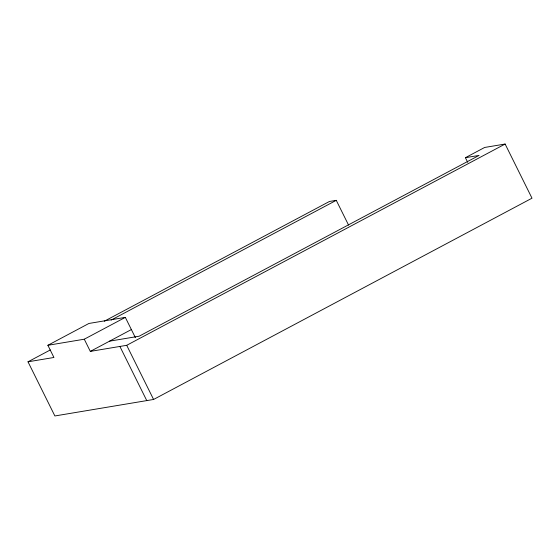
<?xml version="1.0" encoding="UTF-8"?>
<svg xmlns="http://www.w3.org/2000/svg" width="560" height="560" viewBox="0 0 560 560"><rect width="100%" height="100%" fill="white"/><g stroke="black" fill="none" stroke-linecap="round" stroke-linejoin="round"><path stroke-width="0.84" d="M467.712 162.337L465.409 157.696L484.652 147.462L505.12 144.039L532 198.191L153.587 399.462L54.88 415.961L28 361.809L53.928 357.476L47.88 345.289L88.928 323.456L125.321 317.373L135.401 337.68M28 361.809L50.323 349.937M104.3 321.23L329.448 201.474L336.266 200.333L348.558 225.092M111.125 320.089L336.266 200.333M47.88 345.289L84.273 339.206L125.321 317.373M84.273 339.206L90.321 351.393L131.369 329.56M90.321 351.393L126.707 345.31L505.12 144.039M465.409 157.696L479.052 155.414L139.125 336.217L109.557 341.159M126.707 345.31L153.587 399.462M119.889 346.451L146.769 400.603"/></g></svg>
